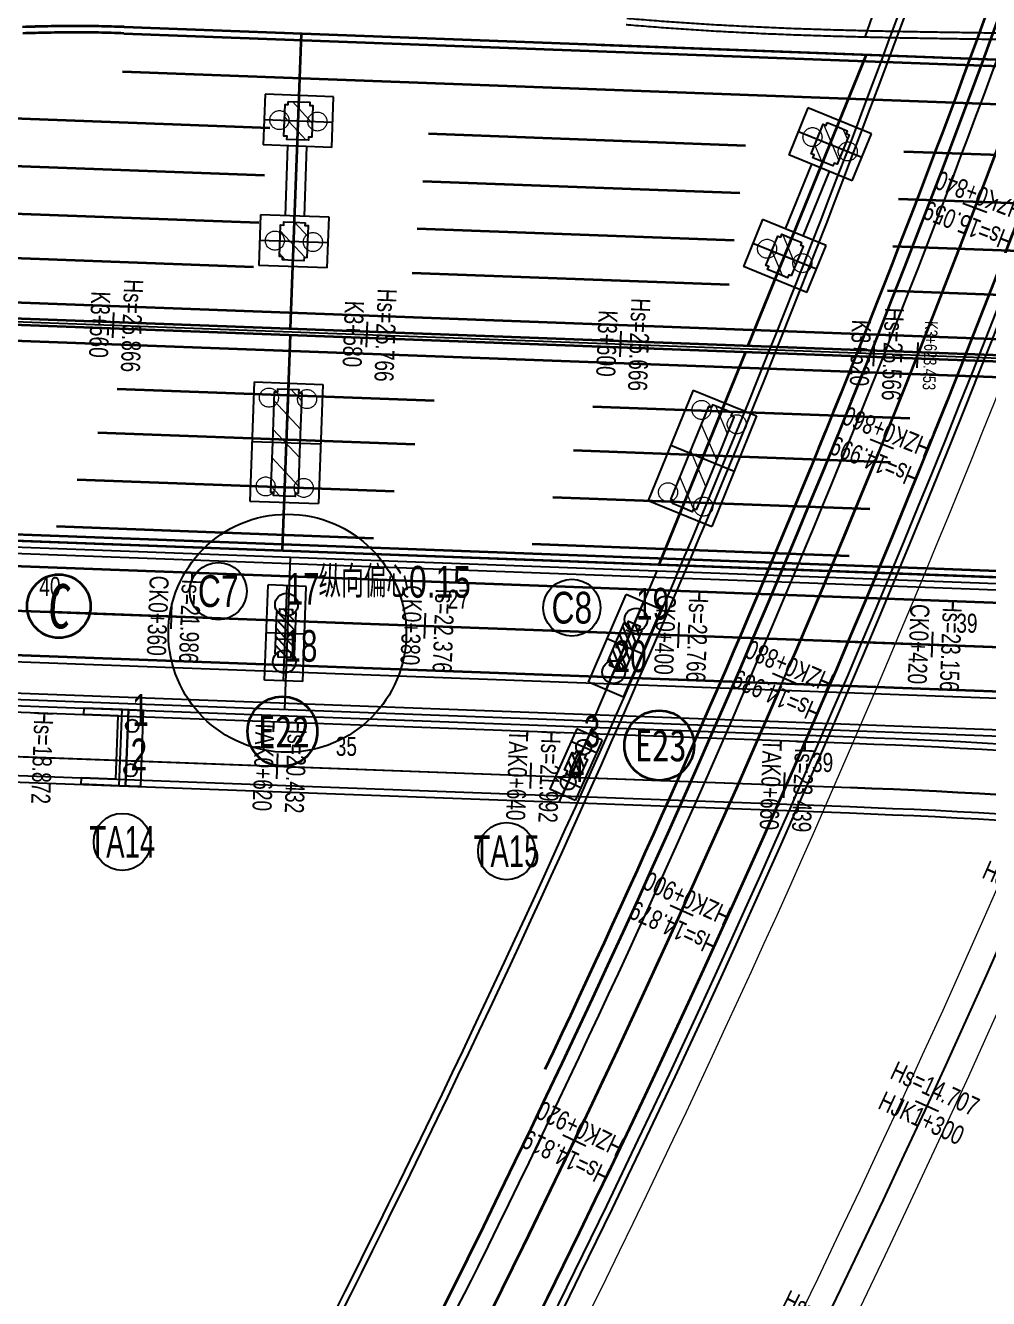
# Model space of a CAD drawing. Extents: x 0 to 558779, y 0 to 2762081.
# Drawn here: x 519775.3 to 519851.2, y 2757570.6 to 2757670.9 of the extents above; entities that cross this region are included whole.
import ezdxf
from ezdxf.enums import TextEntityAlignment as Align

# ---------------------------------------------------------------- set-up
doc = ezdxf.new("R2010")
doc.units = 0
doc.header["$LTSCALE"] = 20
for name, pattern in [('CENTER', [2, 1.25, -0.25, 0.25, -0.25]), ('DASHED', [19.05, 12.7, -6.35]), ('HIDDEN', [0.375, 0.25, -0.125])]:
    doc.linetypes.add(name, pattern=pattern)
for name, color, linetype in [('0-路名', 7, 'Continuous'), ('B-标线', 8, 'Continuous'), ('DL-中心线', 10, 'Continuous'), ('DL-人行道边线', 1, 'Continuous'), ('DL-非机动车道边线', 6, 'Continuous'), ('L-主桥边线', 240, 'Continuous'), ('L-洛秀互通匝道边线', 140, 'Continuous'), ('L-辅路绿化带', 3, 'Continuous'), ('Pile-2022', 7, 'Continuous'), ('QL-主线桥墩', 191, 'Continuous'), ('QL-分孔线', 4, 'Continuous'), ('QL-墩号', 6, 'Continuous'), ('QL-桥墩', 191, 'Continuous'), ('QL-桥跨数值', 6, 'Continuous'), ('RD-红线', 230, 'Continuous'), ('XW_2022', 7, 'Continuous'), ('XW_C', 7, 'Continuous'), ('XW_E', 7, 'Continuous'), ('XW_HY-海江大道右辅路', 7, 'Continuous'), ('XW_HZ（南）-海江大道左辅路', 7, 'Continuous'), ('XW_TA', 7, 'Continuous'), ('XW_海江大道（2000坐标）', 7, 'Continuous'), ('XW_红树林', 7, 'Continuous'), ('YD-G2', 96, 'Continuous'), ('主线墩中心线', 6, 'Continuous'), ('主线墩号', 1, 'Continuous'), ('桩号-2022', 7, 'Continuous'), ('桩号-C', 7, 'Continuous'), ('桩号-HZ（南）-海江大道左辅路', 7, 'Continuous'), ('桩号-海江大道（2000坐标）', 7, 'Continuous'), ('桩号-红树林', 7, 'Continuous'), ('点划线', 6, 'CENTER'), ('粗实线', 1, 'Continuous'), ('设计高-2022', 7, 'Continuous'), ('设计高-C', 7, 'Continuous'), ('设计高-HZ（南）-海江大道左辅路', 7, 'Continuous'), ('设计高-地面高-2022', 7, 'Continuous'), ('设计高-地面高-C', 7, 'Continuous'), ('设计高-地面高-HZ（南）-海江大道左辅路', 7, 'Continuous'), ('设计高-地面高-海江大道（2000坐标）', 7, 'Continuous'), ('设计高-地面高-红树林', 7, 'Continuous'), ('设计高-海江大道（2000坐标）', 7, 'Continuous'), ('设计高-红树林', 7, 'Continuous')]:
    doc.layers.add(name, color=color, linetype=linetype)
doc.layers.add('偏心', color=4, linetype='Continuous', plot=False)
doc.layers.add('坐标标注', color=6, linetype='Continuous', plot=False)
doc.layers.add('构造细实', color=5, linetype='Continuous', lineweight=15)
doc.layers.add('细虚线', color=2, linetype='DASHED', lineweight=15)
doc.styles.get("Standard").update_dxf_attribs({"font": 'fsdb_e.shx', "width": 0.7, "bigfont": 'hzdx.shx'})
doc.styles.add('仿宋', font='simfang_0.ttf', dxfattribs={"width": 0.8})
pattern_1 = [(0, (0, 2e-10), (0, 6.985), [5.08, -1.905]), (90, (0, 2e-10), (-6.985, 4e-16), [5.08, -1.905])]

# ---------------------------------------------------------------- blocks, each defined once
blk = doc.blocks.new('(13-1)13m花瓶墩单排桩2根1.8')
h = blk.add_hatch()
h.set_pattern_fill('ANGLE', color=256)
h.set_pattern_definition(pattern_1)
h.paths.add_polyline_path([(-1.9, -0.5), (-1.9, 0.5), (-1.65, 0.5), (-1.65, 0.75), (1.65, 0.75), (1.65, 0.5), (1.9, 0.5), (1.9, -0.5), (1.65, -0.5), (1.65, -0.75), (-1.65, -0.75), (-1.65, -0.5)])
h = blk.add_hatch()
h.set_pattern_fill('ANGLE', color=256)
h.set_pattern_definition(pattern_1)
h.paths.add_polyline_path([(-1.9, -0.5), (-1.9, 0.5), (-1.65, 0.5), (-1.65, 0.75), (1.65, 0.75), (1.65, 0.5), (1.9, 0.5), (1.9, -0.5), (1.65, -0.5), (1.65, -0.75), (-1.65, -0.75), (-1.65, -0.5)])
h = blk.add_hatch()
h.set_pattern_fill('ANSI31', color=3, scale=0.15)
h.paths.add_polyline_path([(-1.9, -0.5), (-1.9, 0.5), (-1.65, 0.5), (-1.65, 0.75), (1.65, 0.75), (1.65, 0.5), (1.9, 0.5), (1.9, -0.5), (1.65, -0.5), (1.65, -0.75), (-1.65, -0.75), (-1.65, -0.5)])
at = {"layer": 'QL-桥墩', "color": 1}
for p, q in [((-3.75, 1.5), (3.75, 1.5)), ((-3.75, -1.5), (-3.75, 1.5)), ((3.75, -1.5), (3.75, 1.5)), ((-3.75, -1.5), (3.75, -1.5))]:
    blk.add_line(p, q, dxfattribs=at)
at = {"layer": 'QL-桥墩', "color": 3, "linetype": 'CENTER'}
for p, q in [((0, 1.5), (0, -1.5)), ((-3.75, 0), (3.75, 0))]:
    blk.add_line(p, q, dxfattribs=at)
at = {"layer": 'QL-桥墩', "color": 1}
blk.add_lwpolyline([(-1.9, -0.5), (-1.9, 0.5), (-1.65, 0.5), (-1.65, 0.75), (1.65, 0.75), (1.65, 0.5), (1.9, 0.5), (1.9, -0.5), (1.65, -0.5), (1.65, -0.75), (-1.65, -0.75), (-1.65, -0.5)], close=True, dxfattribs=at)
at = {"layer": 'QL-桥墩', "color": 3}
for centre in [(-2.25, 0), (2.25, 0)]:
    blk.add_circle(centre, 0.9, dxfattribs=at)
blk = doc.blocks.new('(6-1)6.0m花瓶墩单排桩2根1.2')
h = blk.add_hatch()
h.set_pattern_fill('ANSI31', color=3, scale=0.15, angle=180)
h.paths.add_polyline_path([(1, 0.4), (1, -0.4), (0.75, -0.4), (0.75, -0.65), (-0.75, -0.65), (-0.75, -0.4), (-1, -0.4), (-1, 0.4), (-0.75, 0.4), (-0.75, 0.65), (0.75, 0.65), (0.75, 0.4)])
at = {"layer": 'QL-桥墩', "color": 1}
for p, q in [((-2.6, 1.1), (-2.6, -1.1)), ((-2.6, 1.1), (2.6, 1.1)), ((2.6, 1.1), (2.6, -1.1)), ((-2.6, -1.1), (2.6, -1.1))]:
    blk.add_line(p, q, dxfattribs=at)
at = {"layer": 'QL-桥墩', "color": 3, "linetype": 'CENTER'}
for p, q in [((-1.5, 1.1), (-1.5, -1.1)), ((1.5, 1.1), (1.5, -1.1)), ((-2.6, 0), (2.6, 0))]:
    blk.add_line(p, q, dxfattribs=at)
at = {"layer": 'QL-桥墩', "color": 1}
blk.add_lwpolyline([(1, 0.4), (1, -0.4), (0.75, -0.4), (0.75, -0.65), (-0.75, -0.65), (-0.75, -0.4), (-1, -0.4), (-1, 0.4), (-0.75, 0.4), (-0.75, 0.65), (0.75, 0.65), (0.75, 0.4)], close=True, dxfattribs=at)
at = {"layer": 'QL-桥墩', "color": 3}
for centre in [(-1.5, 0), (1.5, 0)]:
    blk.add_circle(centre, 0.6, dxfattribs=at)
blk = doc.blocks.new('6.5m桩柱式台')
at = {"layer": 'QL-桥墩', "color": 1}
for p, q in [((3, 1.2), (-3, 1.2)), ((-3, 1.2), (-3, -0.5)), ((3, 1.2), (3, -0.5)), ((3, -0.5), (-3, -0.5))]:
    blk.add_line(p, q, dxfattribs=at)
at = {"layer": 'QL-桥墩', "color": 3}
for p, q in [((3, 0), (-3, 0)), ((-3, -0.5), (-3, -3.5)), ((2.5, -0.8), (-2.5, -0.8)), ((-2.5, -0.8), (-2.5, -3.5)), ((2.5, -0.8), (2.5, -3.5)), ((3, -0.5), (3, -3.5)), ((-2.5, -3.5), (-3, -3.5)), ((3, -3.5), (2.5, -3.5))]:
    blk.add_line(p, q, dxfattribs=at)
for centre in [(-1.75, 0.35), (1.75, 0.35)]:
    blk.add_circle(centre, 0.5, dxfattribs=at)
blk = doc.blocks.new('E12-E19')
at = {"layer": '构造细实'}
h = blk.add_hatch(dxfattribs=at)
h.set_pattern_fill('ANSI31', color=4, scale=50, style=0)
h.paths.add_polyline_path([(56099, 44434), (56494, 44434), (56889, 44434), (56889, 44459), (56914, 44459), (56914, 44544), (56914, 44629), (56889, 44629), (56889, 44654), (56494, 44654), (56099, 44654), (56099, 44629), (56074, 44629), (56074, 44544), (56074, 44459), (56099, 44459)])
at = {"layer": '粗实线'}
for p, q in [((56024, 44814), (56024, 44274)), ((56964, 44814), (56024, 44814)), ((56964, 44814), (56964, 44274)), ((56964, 44274), (56024, 44274))]:
    blk.add_line(p, q, dxfattribs=at)
at = {"layer": '粗实线', "color": 4}
for points in [[(56099, 44434), (56099, 44459), (56074, 44459), (56074, 44544), (56074, 44629), (56099, 44629), (56099, 44654)], [(56099, 44434), (56494, 44434), (56889, 44434), (56889, 44459), (56914, 44459), (56914, 44544), (56914, 44629), (56889, 44629), (56889, 44654), (56494, 44654), (56099, 44654)]]:
    blk.add_lwpolyline(points, dxfattribs=at)
at = {"layer": '细虚线', "ltscale": 5}
for centre in [(56144, 44694), (56844, 44694), (56144, 44394), (56844, 44394)]:
    blk.add_circle(centre, 75, dxfattribs=at)
blk = doc.blocks.new('40m水中墩')
at = {"layer": '点划线'}
for p, q in [((0.18, 4.7), (-0.18, -4.7)), ((-2.7, 0.1), (2.7, -0.1))]:
    blk.add_line(p, q, dxfattribs=at)
at = {"xscale": 0.01, "yscale": 0.01, "zscale": 0.01, "rotation": 87.8660175350608}
blk.add_blockref('E12-E19', (424.09, -581.14), dxfattribs=at)
blk = doc.blocks.new('E22-E26')
at = {"layer": '构造细实'}
h = blk.add_hatch(dxfattribs=at)
h.set_pattern_fill('ANSI31', color=4, scale=0.4, style=0)
h.set_pattern_definition([(45, (-456.4983, -204.118), (-0.8980256, 0.8980256), [])])
h.paths.add_polyline_path([(6.25, 0.85), (6.25, 0), (6.25, -0.85), (6, -0.85), (6, -1.1), (3.5, -1.1), (3.5, -0.85), (3.25, -0.85), (3.25, 0), (3.25, 0.85), (3.5, 0.85), (3.5, 1.1), (6, 1.1), (6, 0.85)])
h.paths.add_polyline_path([(-6, -1.1), (-6, -0.85), (-6.25, -0.85), (-6.25, 0), (-6.25, 0.85), (-6, 0.85), (-6, 1.1), (-3.5, 1.1), (-3.5, 0.85), (-3.25, 0.85), (-3.25, 0), (-3.25, -0.85), (-3.5, -0.85), (-3.5, -1.1)])
at = {"layer": '点划线', "ltscale": 0.3}
for p, q in [((-4.75, 2.7), (-4.75, -2.7)), ((4.75, 2.7), (4.75, -2.7)), ((-6.75, 0), (6.75, 0))]:
    blk.add_line(p, q, dxfattribs=at)
at = {"layer": '粗实线'}
for p, q in [((-6.75, -2.7), (-6.75, 2.7)), ((-2.75, 2.7), (-6.75, 2.7)), ((-2.75, -2.7), (-2.75, 2.7)), ((2.75, -2.7), (2.75, 2.7)), ((6.75, 2.7), (2.75, 2.7)), ((6.75, -2.7), (6.75, 2.7)), ((-2.75, 0.75), (2.75, 0.75)), ((-2.75, -0.75), (2.75, -0.75)), ((-6.75, -2.7), (-2.75, -2.7)), ((2.75, -2.7), (6.75, -2.7))]:
    blk.add_line(p, q, dxfattribs=at)
at = {"layer": '粗实线', "color": 4}
for points in [[(-6, -1.1), (-6, -0.85), (-6.25, -0.85), (-6.25, 0), (-6.25, 0.85), (-6, 0.85), (-6, 1.1), (-3.5, 1.1), (-3.5, 0.85), (-3.25, 0.85), (-3.25, 0), (-3.25, -0.85)], [(-6, -1.1), (-3.5, -1.1), (-3.5, -0.85), (-3.25, -0.85)]]:
    blk.add_lwpolyline(points, dxfattribs=at)
blk.add_lwpolyline([(6.25, 0.85), (6.25, 0), (6.25, -0.85), (6, -0.85), (6, -1.1), (3.5, -1.1), (3.5, -0.85), (3.25, -0.85), (3.25, 0), (3.25, 0.85), (3.5, 0.85), (3.5, 1.1), (6, 1.1), (6, 0.85)], close=True, dxfattribs=at)
at = {"layer": '细虚线', "ltscale": 5}
for centre in [(-4.75, 1.5), (4.75, 1.5), (-4.75, -1.5), (4.75, -1.5)]:
    blk.add_circle(centre, 0.75, dxfattribs=at)
blk = doc.blocks.new('标注墩')
at = {"layer": '主线墩号', "lineweight": 35}
blk.add_circle((0, -28.5), 5.5, dxfattribs=at)
blk = doc.blocks.new('主线桥墩10.09')
at = {"layer": 'L-主桥边线', "color": 3, "lineweight": 35}
for points in [[(1927.5544, -306.876), (1927.5544, -306.876, 0.02003161), (2286.8826, -334.7071), (3681.6686, -386.6743)], [(1927.4958, -307.3726, 0.02003161), (2286.864, -335.2068), (3681.65, -387.174)]]:
    blk.add_lwpolyline(points, format="xyb", dxfattribs=at)
at = {"layer": 'L-主桥边线', "lineweight": 35, "ltscale": 2, "flags": 128}
blk.add_lwpolyline([(2762.1793, -329.1497, 0.0050342), (2760.1799, -329.0956, 0.00468339), (2758.1791, -329.0803, 0.00433043), (2756.177, -329.1012, 0.00397659), (2754.1736, -329.1553, 0.00362286)], format="xyb", dxfattribs=at)
for points in [[(2762.1793, -329.1497), (2902.4778, -334.3769)], [(2799.7811, -330.5507), (2870.4307, -333.1829)], [(2356.2377, -354.8033), (3416.4211, -394.3038)]]:
    blk.add_lwpolyline(points, dxfattribs=at)
at = {"layer": '主线墩中心线', "linetype": 'CENTER', "lineweight": 35}
for p, q in [((2775.304, -352.9048), (2776.1696, -329.6709)), ((2811.3699, -354.2486), (2820.692, -331.3298)), ((2774.6524, -370.3927), (2775.2853, -353.4045)), ((2804.3533, -371.4993), (2811.1694, -354.7414))]:
    blk.add_line(p, q, dxfattribs=at)
at = {"layer": '主线墩号'}
for name, p, rotation in [('E22-E26', (2775.7368, -341.2879), 87.86625112497175), ('E22-E26', (2816.031, -342.7892), 67.8662509957045), ('40m水中墩', (2774.9689, -361.8986), 0.000233533772675), ('40m水中墩', (2807.7614, -363.1204), 340.0002334744911)]:
    blk.add_blockref(name, p, dxfattribs=dict(at, rotation=rotation))
at = {"layer": '主线墩号', "lineweight": 35, "xscale": 0.5, "yscale": 0.5, "zscale": 0.5}
for p in [(2774.6524, -370.3927), (2804.3533, -371.4993)]:
    blk.add_blockref('标注墩', p, dxfattribs=at)
at = {"layer": '主线墩号', "lineweight": 35, "style": '仿宋', "width": 0.8}
for s, p in [('E22', (2774.7718, -384.6423)), ('E23', (2804.4727, -385.7489))]:
    blk.add_text(s, height=2.5, dxfattribs=at).set_placement(p, align=Align.MIDDLE_CENTER)

msp = doc.modelspace()

# ---------------------------------------------------------------- linework, layer by layer
at = {"layer": '0-路名', "lineweight": 35}
msp.add_circle((519777.895, 2757625.117), 2.5, dxfattribs=at)
at = {"layer": 'B-标线', "lineweight": 35, "ltscale": 5}
for p, q in [((519726.918, 2757630.057), (519895.045, 2757623.793)), ((519726.657, 2757623.062), (519894.784, 2757616.798))]:
    msp.add_line(p, q, dxfattribs=at)
at = {"layer": 'B-标线', "linetype": 'HIDDEN', "lineweight": 35, "ltscale": 5}
msp.add_line((519726.787, 2757626.56), (519894.914, 2757620.295), dxfattribs=at)
at = {"layer": 'B-标线', "linetype": 'HIDDEN', "lineweight": 35, "ltscale": 5, "flags": 128}
for points in [[(516322.438, 2758316.933), (516956.171, 2758023.087, 0.0793686), (517564.823, 2757850.856), (518947.799, 2757687.806, 0.0200316), (519307.547, 2757659.942), (521003.552, 2757596.752)], [(516320.965, 2758313.758), (516954.699, 2758019.912, 0.0793686), (517564.414, 2757847.38), (518947.39, 2757684.33, 0.0200316), (519307.417, 2757656.444), (521003.422, 2757593.254)], [(516319.388, 2758310.356), (516953.121, 2758016.51, 0.0793686), (517563.975, 2757843.656), (518946.951, 2757680.605, 0.0200316), (519307.277, 2757652.697), (521003.282, 2757589.507)], [(516317.81, 2758306.954), (516951.544, 2758013.108, 0.0793686), (517563.535, 2757839.932), (518946.511, 2757676.881, 0.0200316), (519307.137, 2757648.95), (521003.142, 2757585.76)], [(519986.531, 2758042.403), (519858.74, 2757680.06, -0.0468929), (519782.129, 2757514.234, -0.0431203), (519717.282, 2757421.979, 0.012242), (519692.824, 2757391.385, -0.0410864), (519618.913, 2757309.132), (519537.267, 2757232.052, 0.0025362), (519532.129, 2757227.151, 0.0025362)], [(518722.616, 2757735.5), (518950.258, 2757708.661, 0.0200316), (519308.329, 2757680.927), (521004.334, 2757617.737)], [(518722.177, 2757731.776), (518949.819, 2757704.937, 0.0200316), (519308.189, 2757677.18), (521004.194, 2757613.99)], [(518721.738, 2757728.051), (518949.38, 2757701.213, 0.0200316), (519308.05, 2757673.433), (521004.055, 2757610.243)], [(518721.328, 2757724.575), (518948.97, 2757697.737, 0.0200316), (519307.919, 2757669.935), (521003.924, 2757606.745)]]:
    msp.add_lwpolyline(points, format="xyb", dxfattribs=at)
at = {"layer": 'B-标线', "lineweight": 35, "flags": 128}
for points in [[(519983.23, 2758043.567), (519855.439, 2757681.224, -0.0468929), (519779.103, 2757515.992, -0.0431203), (519714.602, 2757424.231, 0.012242), (519690.038, 2757393.503, -0.0410864), (519616.51, 2757311.677), (519534.865, 2757234.597, 0.0025362), (519529.7, 2757229.672, 0.0025362)], [(519982.287, 2758043.899), (519854.496, 2757681.557, -0.0258835), (519816.205, 2757588.62, -0.0258835)], [(519989.832, 2758041.238), (519862.04, 2757678.896, -0.0468929), (519785.155, 2757512.475, -0.0221172), (519753.698, 2757463.475, -0.0221172)], [(518725.387, 2757720.573), (518948.561, 2757694.261, 0.0200316), (519307.789, 2757666.438), (521003.794, 2757603.247)], [(518725.036, 2757717.593), (518948.209, 2757691.282, 0.0200316), (519307.677, 2757663.44), (521003.682, 2757600.25)]]:
    msp.add_lwpolyline(points, format="xyb", dxfattribs=at)
msp.add_lwpolyline([(519782.909, 2757667.248), (519923.207, 2757662.021)], dxfattribs=at)
at = {"layer": 'DL-中心线', "linetype": 'CENTER', "lineweight": 35, "ltscale": 5, "flags": 128}
for points in [[(519363.527, 2756865.285, -0.0640305), (519480.744, 2757085.351, -0.0528813), (519557.501, 2757172.344), (519677.841, 2757282.704, 0.0308215), (519737.675, 2757344.78, -0.0161286), (519785.39, 2757397.285, 0.1076188), (519897.596, 2757578.067), (519932.402, 2757676.128, -0.0149276), (519945.386, 2757709.511, -0.0002025), (519945.577, 2757709.961, -0.0004051), (519945.969, 2757710.882, -0.0004051), (519946.374, 2757711.83, -0.0004051), (519946.794, 2757712.809, -0.0004051), (519947.231, 2757713.821, -0.0004051), (519947.686, 2757714.871, -0.0004051), (519948.161, 2757715.963, -0.0004051), (519948.66, 2757717.103, -0.0004051), (519949.184, 2757718.298, -0.0004051), (519949.739, 2757719.556, -0.0004051), (519950.33, 2757720.89, -0.0004051), (519950.964, 2757722.315, -0.0004051), (519951.652, 2757723.854, -0.0004051), (519952.408, 2757725.539, -0.0003826), (519953.207, 2757727.312, -0.0003376), (519954.009, 2757729.084, -0.0002926), (519954.812, 2757730.854, -0.0002476), (519955.618, 2757732.624, -0.0002025), (519956.425, 2757734.393, -0.0001575), (519957.234, 2757736.161, -0.0001125), (519958.043, 2757737.929, -0.0000675), (519958.853, 2757739.697, -0.0000225), (519959.664, 2757741.464, 0.0000375), (519960.474, 2757743.232, 0.0001125), (519961.284, 2757745, 0.0001875), (519962.093, 2757746.768, 0.0002626), (519962.9, 2757748.537, 0.0003376), (519963.705, 2757750.307, 0.0004126), (519964.508, 2757752.078, 0.0004876), (519965.307, 2757753.85, 0.0005626), (519966.102, 2757755.625, 0.0006376), (519966.894, 2757757.401, 0.0006752), (519967.641, 2757759.09, 0.0006752), (519968.318, 2757760.633, 0.0006752), (519968.942, 2757762.063, 0.0006752), (519969.521, 2757763.402, 0.0006752), (519970.064, 2757764.666, 0.0006752), (519970.575, 2757765.866, 0.0006752), (519971.06, 2757767.012, 0.0006752), (519971.521, 2757768.11, 0.0006752), (519971.961, 2757769.166, 0.0006752), (519972.383, 2757770.185, 0.0006752), (519972.787, 2757771.171, 0.0006752), (519973.176, 2757772.126, 0.0006752), (519973.551, 2757773.054, 0.0003376), (519973.734, 2757773.508, 0.0402701), (519990.889, 2757828.803, 0.0003376), (519990.996, 2757829.281, 0.0006752), (519991.212, 2757830.257, 0.0006752), (519991.432, 2757831.265, 0.0006752), (519991.656, 2757832.306, 0.0006752), (519991.885, 2757833.385, 0.0006752), (519992.12, 2757834.505, 0.0006752), (519992.362, 2757835.671, 0.0006752), (519992.611, 2757836.89, 0.0006752), (519992.868, 2757838.169, 0.0006752), (519993.136, 2757839.518, 0.0006752), (519993.416, 2757840.95, 0.0006752), (519993.712, 2757842.482, 0.0006752), (519994.027, 2757844.137, 0.0006752), (519994.367, 2757845.953, 0.0006376), (519994.72, 2757847.865, 0.0005626), (519995.068, 2757849.778, 0.0004876), (519995.413, 2757851.691, 0.0004126), (519995.754, 2757853.606, 0.0003376), (519996.092, 2757855.521, 0.0002626), (519996.428, 2757857.436, 0.0001875), (519996.762, 2757859.351, 0.0001125), (519997.095, 2757861.267, 0.0000375), (519997.427, 2757863.183, -0.0000225), (519997.759, 2757865.099, -0.0000675), (519998.092, 2757867.015, -0.0001125), (519998.425, 2757868.93, -0.0001575), (519998.76, 2757870.846, -0.0002025), (519999.096, 2757872.761, -0.0002476), (519999.433, 2757874.676, -0.0002926), (519999.773, 2757876.59, -0.0003376), (520000.115, 2757878.505, -0.0003826), (520000.459, 2757880.418, -0.0004051), (520000.79, 2757882.235, -0.0004051), (520001.094, 2757883.893, -0.0004051), (520001.378, 2757885.427, -0.0004051), (520001.646, 2757886.861, -0.0004051), (520001.901, 2757888.213, -0.0004051), (520002.144, 2757889.495, -0.0004051), (520002.379, 2757890.716, -0.0004051), (520002.605, 2757891.886, -0.0004051), (520002.824, 2757893.009, -0.0004051), (520003.037, 2757894.091, -0.0004051), (520003.245, 2757895.135, -0.0004051), (520003.447, 2757896.147, -0.0004051), (520003.645, 2757897.127, -0.0002025), (520003.743, 2757897.607, -0.0205644), (520015.566, 2757945.503), (520034.389, 2758010.197, -0.0139815), (520060.063, 2758090.044), (520086.942, 2758166.257, 0.0147938), (520122.979, 2758278.961, -0.0147938), (520159.016, 2758391.664), (520173.526, 2758432.806)], [(520012.027, 2758114.695), (519858.74, 2757680.06, -0.0468929), (519782.129, 2757514.234, -0.0431203), (519717.282, 2757421.979, 0.012242), (519692.824, 2757391.385, -0.0410864), (519618.913, 2757309.132), (519537.267, 2757232.052, 0.0918922), (519386.768, 2757026.023), (519356.074, 2756962.094, 0.021525), (519321.436, 2756881.202)], [(519736.397, 2757361.61, 0.0061166), (519747.082, 2757374.993, 0.0586686), (519871.219, 2757580.064, 0.0262277), (519898.077, 2757648.36, -0.0209051), (519927.838, 2757726.466, -0.0001215), (519928.031, 2757726.916, -0.0002431), (519928.427, 2757727.834, -0.0002431), (519928.836, 2757728.781, -0.0002431), (519929.259, 2757729.759, -0.0002431), (519929.699, 2757730.77, -0.0002431), (519930.155, 2757731.819, -0.0002431), (519930.632, 2757732.91, -0.0002431), (519931.131, 2757734.05, -0.0002431), (519931.655, 2757735.245, -0.0002431), (519932.209, 2757736.504, -0.0002431), (519932.799, 2757737.839, -0.0002431), (519933.43, 2757739.265, -0.0002431), (519934.113, 2757740.806, -0.0002431), (519934.864, 2757742.493, -0.0002296), (519935.656, 2757744.269, -0.0002025), (519936.449, 2757746.044, -0.0001755), (519937.244, 2757747.819, -0.0001485), (519938.04, 2757749.593, -0.0001215), (519938.837, 2757751.367, -0.0000945), (519939.634, 2757753.14, -0.0000675), (519940.432, 2757754.913, -0.0000405), (519941.231, 2757756.686, -0.0000135), (519942.03, 2757758.459, 0.0001929), (519942.828, 2757760.232, 0.0005787), (519943.624, 2757762.006, 0.0009645), (519944.414, 2757763.783, 0.0013503), (519945.196, 2757765.563, 0.0017361), (519945.967, 2757767.348, 0.0021219), (519946.724, 2757769.139, 0.0025077), (519947.464, 2757770.937, 0.0028935), (519948.185, 2757772.743, 0.0032793), (519948.884, 2757774.557, 0.0034722), (519949.524, 2757776.29, 0.0034722), (519950.087, 2757777.879, 0.0034722), (519950.586, 2757779.356, 0.0034722), (519951.035, 2757780.745, 0.0034722), (519951.439, 2757782.06, 0.0034722), (519951.805, 2757783.312, 0.0034722), (519952.138, 2757784.511, 0.0034722), (519952.44, 2757785.663, 0.0034722), (519952.715, 2757786.773, 0.0034722), (519952.966, 2757787.847, 0.0034722), (519953.193, 2757788.888, 0.0034722), (519953.399, 2757789.898, 0.0034722), (519953.585, 2757790.881, 0.0017361), (519953.671, 2757791.363, 0.5897382), (519858.288, 2757868.254, 0.0022321), (519857.706, 2757868.014, 0.0044643), (519856.524, 2757867.507, 0.0044643), (519855.315, 2757866.963, 0.0044643), (519854.076, 2757866.379, 0.0044643), (519852.805, 2757865.751, 0.0044643), (519851.498, 2757865.076, 0.0044643), (519850.15, 2757864.349, 0.0044643), (519848.756, 2757863.566, 0.0044643), (519847.309, 2757862.717, 0.0044643), (519845.799, 2757861.796, 0.0044643), (519844.216, 2757860.79, 0.0044643), (519842.542, 2757859.685, 0.0044643), (519840.756, 2757858.458, 0.0044643), (519838.823, 2757857.079, 0.0042163), (519836.813, 2757855.593, 0.0037203), (519834.827, 2757854.074, 0.0032242), (519832.862, 2757852.528, 0.0027282), (519830.916, 2757850.959, 0.0022321), (519828.985, 2757849.371, 0.0017361), (519827.067, 2757847.767, 0.0012401), (519825.159, 2757846.152, 0.000744), (519823.257, 2757844.53, 0.000248), (519821.358, 2757842.903), (519718.448, 2757754.691)], [(519426.915, 2757632.563, 0.0177544), (519533.404, 2757631.684, -0.0161243), (519597.884, 2757631.362), (520355.354, 2757603.14)]]:
    msp.add_lwpolyline(points, format="xyb", dxfattribs=at)
at = {"layer": 'DL-人行道边线', "flags": 128}
msp.add_lwpolyline([(519831.088, 2757439.906, 0.0765023), (519904.193, 2757575.725), (519914.699, 2757605.325)], format="xyb", dxfattribs=at)
at = {"layer": 'DL-非机动车道边线', "flags": 128}
msp.add_lwpolyline([(519828.134, 2757441.801, 0.0766359), (519900.895, 2757576.896), (519909.952, 2757602.415)], format="xyb", dxfattribs=at)
at = {"layer": 'L-主桥边线', "lineweight": 35, "ltscale": 2}
msp.add_line((519377.728, 2757645.069), (520437.281, 2757605.592), dxfattribs=at)
at = {"layer": 'L-主桥边线', "lineweight": 35, "ltscale": 2, "flags": 128}
for points in [[(518705.379, 2757721.673), (518948.414, 2757693.019, 0.0200316), (519307.742, 2757665.188), (520702.528, 2757613.221)], [(518705.32, 2757721.176), (518948.356, 2757692.523, 0.0200316), (519307.724, 2757664.689), (520702.51, 2757612.722)], [(519783.039, 2757670.746, 0.0050342), (519781.04, 2757670.8, 0.0046834), (519779.039, 2757670.815, 0.0043304), (519777.037, 2757670.794, 0.0039766), (519775.033, 2757670.74, 0.0036229)], [(519783.021, 2757670.246, 0.0050342), (519781.031, 2757670.3, 0.0046834), (519779.04, 2757670.315, 0.0043304), (519777.046, 2757670.294, 0.0039766), (519775.051, 2757670.241, 0.0036229)]]:
    msp.add_lwpolyline(points, format="xyb", dxfattribs=at)
for points in [[(519783.039, 2757670.746), (519923.338, 2757665.519)], [(519783.02, 2757670.246), (519923.319, 2757665.019)], [(519377.747, 2757645.568), (520437.3, 2757606.091)]]:
    msp.add_lwpolyline(points, dxfattribs=at)
at = {"layer": 'L-洛秀互通匝道边线', "flags": 128}
for points in [[(520002.416, 2758073.915), (519862.983, 2757678.564, -0.0468929), (519786.02, 2757511.972, -0.0221172), (519754.515, 2757462.898, -0.0221172)], [(520002.888, 2758073.748), (519863.455, 2757678.397, -0.0468929), (519786.452, 2757511.721, -0.0221172), (519754.923, 2757462.61, -0.0221172)], [(519846.634, 2757678.851, -0.0318904), (519797.822, 2757565.981, -0.0318904)], [(519847.105, 2757678.682, -0.0318904), (519798.268, 2757565.754, -0.0318904)], [(519852.951, 2757669.742), (519852.563, 2757669.747, -0.000075), (519851.013, 2757669.768, -0.000175), (519849.46, 2757669.79, -0.000275), (519847.906, 2757669.814, -0.000375), (519846.349, 2757669.839, -0.000475), (519844.791, 2757669.867, -0.000575), (519843.231, 2757669.899, -0.000675), (519841.668, 2757669.934, -0.000775), (519840.104, 2757669.974, -0.000875), (519838.538, 2757670.02, -0.000975), (519836.97, 2757670.071, -0.001075), (519835.401, 2757670.129, -0.001175), (519833.829, 2757670.193, -0.001275), (519832.256, 2757670.266, -0.001375), (519830.682, 2757670.347, -0.001475), (519829.105, 2757670.437, -0.001575), (519827.528, 2757670.537, -0.001675), (519825.949, 2757670.647, -0.001775), (519824.369, 2757670.768, -0.001875), (519822.788, 2757670.901, -0.000227), (519822.606, 2757670.918, -0.000227)], [(519852.957, 2757670.241), (519852.57, 2757670.247, -0.000075), (519851.02, 2757670.268, -0.000175), (519849.468, 2757670.29, -0.000275), (519847.914, 2757670.314, -0.000375), (519846.358, 2757670.339, -0.000475), (519844.8, 2757670.367, -0.000575), (519843.241, 2757670.399, -0.000675), (519841.68, 2757670.434, -0.000775), (519840.118, 2757670.474, -0.000875), (519838.553, 2757670.52, -0.000975), (519836.987, 2757670.571, -0.001075), (519835.42, 2757670.628, -0.001175), (519833.851, 2757670.693, -0.001275), (519832.28, 2757670.765, -0.001375), (519830.709, 2757670.846, -0.001475), (519829.135, 2757670.936, -0.001575), (519827.561, 2757671.036, -0.001675), (519825.986, 2757671.146, -0.001775), (519824.409, 2757671.267, -0.001875), (519822.832, 2757671.4, -0.0002269), (519822.65, 2757671.416, -0.0002269)], [(519427.133, 2757637.559, 0.0177544), (519533.268, 2757636.683, -0.0161243), (519598.07, 2757636.359), (520329.672, 2757609.101)], [(519427.111, 2757637.059, 0.0177544), (519533.281, 2757636.183, -0.0161243), (519598.051, 2757635.859), (520329.653, 2757608.601)], [(519724.498, 2757611, -0.0998853), (519765.102, 2757617.631), (519823.361, 2757615.46)], [(519724.675, 2757610.533, -0.0998853), (519765.084, 2757617.131), (519823.342, 2757614.96)], [(519833.335, 2757614.588), (519840.411, 2757614.324, -0.0226304), (519894.827, 2757609.825), (519915.522, 2757607.167)], [(519833.354, 2757615.088), (519840.43, 2757614.824, -0.0226304), (519894.891, 2757610.321), (519915.586, 2757607.662)], [(519725.911, 2757607.258, -0.0998853), (519764.954, 2757613.634), (519823.212, 2757611.463)], [(519726.441, 2757605.855, -0.0998853), (519764.898, 2757612.135), (519823.156, 2757609.964)], [(519726.618, 2757605.387, -0.0998853), (519764.879, 2757611.635), (519823.138, 2757609.464)], [(519833.205, 2757611.09), (519840.281, 2757610.827, -0.0226304), (519894.381, 2757606.353), (519915.076, 2757603.695)], [(519833.149, 2757609.591), (519840.225, 2757609.328, -0.0226304), (519894.19, 2757604.866), (519914.885, 2757602.207)], [(519833.131, 2757609.092), (519840.206, 2757608.828, -0.0226304), (519894.126, 2757604.37), (519914.821, 2757601.711)], [(519743.137, 2757378.065, 0.0586686), (519866.668, 2757582.135, 0.0262277)], [(519743.532, 2757377.758, 0.0586686), (519867.123, 2757581.928, 0.0262277)], [(519800.642, 2757442.321, 0.0377041), (519875.314, 2757578.2, 0.0262277)], [(519801.079, 2757442.077, 0.0376958), (519875.769, 2757577.993, 0.0262277)]]:
    msp.add_lwpolyline(points, format="xyb", dxfattribs=at)
for points in [[(519769.274, 2757618.472), (519867.606, 2757614.808)], [(519769.256, 2757617.972), (519867.587, 2757614.309)], [(519823.361, 2757615.46), (519833.354, 2757615.088)], [(519823.342, 2757614.96), (519833.335, 2757614.588)], [(519823.212, 2757611.463), (519833.205, 2757611.09)], [(519823.138, 2757609.464), (519833.131, 2757609.092)], [(519823.156, 2757609.964), (519833.149, 2757609.591)]]:
    msp.add_lwpolyline(points, dxfattribs=at)
at = {"layer": 'L-辅路绿化带', "lineweight": 0, "flags": 128}
for points in [[(519375.907, 2756956.026, -0.0968453), (519606.732, 2757263.593, 0.1251069), (519879.487, 2757672.743), (520150.421, 2758440.955)], [(519379.531, 2756954.334, -0.0968312), (519609.412, 2757260.623, 0.1251069), (519883.259, 2757671.413), (520154.193, 2758439.624)], [(519717.012, 2757404.758, 0.0795103), (519865.341, 2757677.732), (520044.663, 2758186.185)], [(519680.829, 2757309.735, 0.1036818), (519897.405, 2757666.424), (520032.71, 2758050.068)], [(519782.877, 2757399.721, 0.1076188), (519894.298, 2757579.238)]]:
    msp.add_lwpolyline(points, format="xyb", dxfattribs=at)
at = {"layer": 'Pile-2022'}
msp.add_line((519845.536, 2757643.9), (519845.61, 2757645.899), dxfattribs=at)
at = {"layer": 'QL-分孔线'}
for p, q in [((519841.432, 2757669.938), (519845.651, 2757681.849)), ((519825.025, 2757627.903), (519819.975, 2757616.083)), ((519817.323, 2757609.681), (519819.969, 2757615.586))]:
    msp.add_line(p, q, dxfattribs=at)
at = {"layer": 'QL-分孔线', "color": 1}
for p, q in [((519796.125, 2757628.98), (519795.679, 2757616.988)), ((519783.378, 2757616.95), (519783.155, 2757610.954))]:
    msp.add_line(p, q, dxfattribs=at)
at = {"layer": 'QL-墩号'}
for centre in [(519790.458, 2757626.303), (519818.325, 2757625.001), (519782.894, 2757606.549), (519813.18, 2757605.817)]:
    msp.add_circle(centre, 2.25, dxfattribs=at)
at = {"layer": 'RD-红线'}
for points in [[(519915.743, 2757898.867), (519906.039, 2757836.459, -0.0462359), (519893.017, 2757784.738), (519856.393, 2757680.894, -0.0300775), (519810.912, 2757573.079, -0.1370733), (519760.926, 2757517.424, 0.1684617), (519634.308, 2757357.75, -0.12053)], [(519888.581, 2757616.479), (519640.212, 2757625.732, 0.1252399)], [(519807.792, 2757459.092), (519808.516, 2757460.204, 0.0330111), (519872.607, 2757579.47, -0.3041217), (519916.661, 2757606.676), (520064.336, 2757601.174)]]:
    msp.add_lwpolyline(points, format="xyb", dxfattribs=at)
at = {"layer": 'XW_2022', "color": 4}
msp.add_line((519307.733, 2757664.939), (520743.918, 2757611.429), dxfattribs=at)
msp.add_line((519307.733, 2757664.939), (520743.918, 2757611.429), dxfattribs=at)
at = {"layer": 'XW_C', "color": 4}
msp.add_line((519597.884, 2757631.362), (520355.354, 2757603.14), dxfattribs=at)
msp.add_line((519597.884, 2757631.362), (520355.354, 2757603.14), dxfattribs=at)
at = {"layer": 'XW_E', "color": 2}
msp.add_arc((518938.306, 2758004.68), 1025, 322.096831, 335.527288, dxfattribs=at)
msp.add_arc((518938.306, 2758004.68), 1025, 322.096831, 335.527288, dxfattribs=at)
at = {"layer": 'XW_HY-海江大道右辅路', "color": 2}
msp.add_arc((519426.398, 2757745.315), 500, 315.88828, 340.45814, dxfattribs=at)
msp.add_arc((519426.398, 2757745.315), 500, 315.88828, 340.45814, dxfattribs=at)
at = {"layer": 'XW_HZ（南）-海江大道左辅路', "color": 2}
msp.add_arc((518938.306, 2758004.68), 976, 329.834005, 340.573195, dxfattribs=at)
msp.add_arc((518938.306, 2758004.68), 976, 329.834005, 340.573195, dxfattribs=at)
at = {"layer": 'XW_TA', "color": 4}
msp.add_line((519764.954, 2757613.634), (519840.281, 2757610.827), dxfattribs=at)
msp.add_line((519764.954, 2757613.634), (519840.281, 2757610.827), dxfattribs=at)
at = {"layer": 'XW_TA', "color": 2}
msp.add_arc((519817.939, 2757011.243), 600, 82.680387, 87.866018, dxfattribs=at)
msp.add_arc((519817.939, 2757011.243), 600, 82.680387, 87.866018, dxfattribs=at)
at = {"layer": 'XW_海江大道（2000坐标）', "color": 2}
msp.add_arc((518938.306, 2758004.68), 1000, 312.049004, 340.573195, dxfattribs=at)
msp.add_arc((518938.306, 2758004.68), 1000, 312.049004, 340.573195, dxfattribs=at)
at = {"layer": 'XW_红树林', "color": 4}
msp.add_line((519764.954, 2757613.634), (519840.281, 2757610.827), dxfattribs=at)
at = {"layer": 'XW_红树林', "color": 2}
msp.add_arc((519817.939, 2757011.243), 600, 82.680387, 87.866018, dxfattribs=at)
at = {"layer": 'YD-G2'}
msp.add_lwpolyline([(520082.486, 2757572.032), (519961.802, 2757576.529, 0.294626), (519887.208, 2757532.241, -0.0285467), (519827.217, 2757427.23), (519825.362, 2757427.349), (519807.792, 2757459.096), (519808.516, 2757460.209, 0.0330111), (519872.607, 2757579.475, -0.3041217), (519916.661, 2757606.681), (520064.336, 2757601.178), (520083.225, 2757574.825, 0.0003579), (520082.486, 2757572.032)], format="xyb", close=True, dxfattribs=at)
at = {"layer": '偏心'}
msp.add_circle((519795.902, 2757622.984), 9.377, dxfattribs=at)
at = {"layer": '设计高-地面高-2022'}
for p, q in [((519782.201, 2757648.261), (519782.127, 2757646.263)), ((519802.188, 2757647.517), (519802.113, 2757645.518)), ((519822.174, 2757646.772), (519822.099, 2757644.774)), ((519842.16, 2757646.027), (519842.085, 2757644.029))]:
    msp.add_line(p, q, dxfattribs=at)
at = {"layer": '设计高-地面高-C'}
for p, q in [((519786.783, 2757625.325), (519786.708, 2757623.326)), ((519806.769, 2757624.58), (519806.695, 2757622.582)), ((519826.755, 2757623.836), (519826.681, 2757621.837)), ((519846.741, 2757623.091), (519846.667, 2757621.092))]:
    msp.add_line(p, q, dxfattribs=at)
at = {"layer": '设计高-地面高-HZ（南）-海江大道左辅路'}
for p, q in [((519851.021, 2757656.139), (519849.152, 2757656.853)), ((519843.687, 2757637.51), (519841.834, 2757638.262)), ((519835.974, 2757619.036), (519834.136, 2757619.825)), ((519827.883, 2757600.723), (519826.062, 2757601.55)), ((519819.419, 2757582.58), (519817.616, 2757583.444))]:
    msp.add_line(p, q, dxfattribs=at)
at = {"layer": '设计高-地面高-海江大道（2000坐标）'}
msp.add_line((519845.414, 2757586.163), (519847.23, 2757585.325), dxfattribs=at)
at = {"layer": '设计高-地面高-红树林'}
for p, q in [((519795.118, 2757613.51), (519795.043, 2757611.512)), ((519815.104, 2757612.766), (519815.029, 2757610.767)), ((519835.09, 2757612.021), (519835.015, 2757610.022))]:
    msp.add_line(p, q, dxfattribs=at)

# ---------------------------------------------------------------- block references
at = {"layer": 'QL-主线桥墩'}
msp.add_blockref('主线桥墩10.09', (517020.86, 2757999.896), dxfattribs=at)
at = {"layer": 'QL-桥墩'}
for name, p, rotation in [('(13-1)13m花瓶墩单排桩2根1.8', (519795.752, 2757622.989), 87.86625111511609), ('(13-1)13m花瓶墩单排桩2根1.8', (519822.5, 2757621.993), 66.86625112229795), ('6.5m桩柱式台', (519783.267, 2757613.952), 267.8660175325978), ('(6-1)6.0m花瓶墩单排桩2根1.2', (519818.646, 2757612.634), 245.8660175443809)]:
    msp.add_blockref(name, p, dxfattribs=dict(at, rotation=rotation))

# ---------------------------------------------------------------- texts
at = {"layer": '0-路名', "lineweight": 35, "style": '仿宋', "width": 0.75}
msp.add_text('C', height=3.5, rotation=355.86569, dxfattribs=at).set_placement((519776.941, 2757623.447))
at = {"layer": 'Pile-2022', "width": 0.75}
msp.add_text('K3+623.453', height=1, rotation=267.86625, dxfattribs=at).set_placement((519846.572, 2757644.862), align=Align.MIDDLE_CENTER)
at = {"layer": 'QL-墩号'}
for s, width, p in [('C7', 0.75, (519790.458, 2757626.303)), ('C8', 0.75, (519818.325, 2757625.001)), ('TA14', 0.65, (519782.894, 2757606.549)), ('TA15', 0.65, (519813.18, 2757605.817))]:
    msp.add_text(s, height=2.5, dxfattribs=dict(at, width=width)).set_placement(p, align=Align.MIDDLE_CENTER)
at = {"layer": 'QL-桥跨数值', "lineweight": 35, "width": 0.75}
for s, p in [('40', (519777.191, 2757625.479)), ('40', (519777.191, 2757625.479)), ('27', (519809.378, 2757624.467)), ('27', (519809.378, 2757624.467)), ('39', (519849.461, 2757622.576)), ('39', (519849.461, 2757622.576)), ('35', (519800.555, 2757612.875)), ('39', (519838.086, 2757611.605))]:
    msp.add_text(s, height=1.5, dxfattribs=at).set_placement(p, align=Align.BOTTOM_CENTER)
at = {"layer": '偏心', "width": 0.75}
msp.add_text('纵向偏心0.15', height=2.5, dxfattribs=at).set_placement((519804.362, 2757627.041), align=Align.MIDDLE_CENTER)
at = {"layer": '坐标标注', "width": 0.7}
for s, p in [('17', (519795.836, 2757625.238)), ('19', (519823.384, 2757624.062)), ('18', (519795.668, 2757620.741)), ('20', (519821.616, 2757619.924)), ('1', (519783.681, 2757615.688)), ('3', (519819.259, 2757614.002)), ('2', (519783.551, 2757612.19)), ('4', (519818.033, 2757611.265))]:
    msp.add_text(s, height=2.5, dxfattribs=at).set_placement(p)
at = {"layer": '桩号-2022', "width": 0.75}
for s, p in [('K3+560', (519781.864, 2757647.273)), ('K3+580', (519801.85, 2757646.529)), ('K3+600', (519821.837, 2757645.784)), ('K3+620', (519841.823, 2757645.039))]:
    msp.add_text(s, height=1.5, rotation=267.86625, dxfattribs=at).set_placement(p, align=Align.TOP_CENTER)
at = {"layer": '桩号-C', "width": 0.75}
for s, p in [('CK0+360', (519786.446, 2757624.337)), ('CK0+380', (519806.432, 2757623.592)), ('CK0+400', (519826.418, 2757622.848)), ('CK0+420', (519846.404, 2757622.103))]:
    msp.add_text(s, height=1.5, rotation=267.86625, dxfattribs=at).set_placement(p, align=Align.TOP_CENTER)
at = {"layer": '桩号-HZ（南）-海江大道左辅路', "width": 0.75}
for s, rotation, p in [('HZK0+840', 159.09949, (519850.194, 2757656.776)), ('HZK0+860', 157.92539, (519842.873, 2757638.164)), ('HZK0+880', 156.7513, (519835.173, 2757619.706)), ('HZK0+900', 155.57721, (519827.097, 2757601.41)), ('HZK0+920', 154.40311, (519818.647, 2757583.283))]:
    msp.add_text(s, height=1.5, rotation=rotation, dxfattribs=at).set_placement(p, align=Align.TOP_CENTER)
at = {"layer": '桩号-海江大道（2000坐标）', "width": 0.75}
for s, rotation, p in [('HJK1+320', 336.37846, (519854.398, 2757603.712)), ('HJK1+300', 335.23254, (519846.196, 2757585.471))]:
    msp.add_text(s, height=1.5, rotation=rotation, dxfattribs=at).set_placement(p, align=Align.TOP_CENTER)
at = {"layer": '桩号-红树林', "width": 0.75}
for s, p in [('TAK0+620', (519794.781, 2757612.522)), ('TAK0+640', (519814.767, 2757611.777)), ('TAK0+660', (519834.753, 2757611.033))]:
    msp.add_text(s, height=1.5, rotation=267.86602, dxfattribs=at).set_placement(p, align=Align.TOP_CENTER)
at = {"layer": '设计高-2022', "width": 0.75}
for s, p in [('Hs=25.866', (519782.464, 2757647.251)), ('Hs=25.766', (519802.45, 2757646.506)), ('Hs=25.666', (519822.436, 2757645.762)), ('Hs=25.566', (519842.422, 2757645.017))]:
    msp.add_text(s, height=1.5, rotation=267.86625, dxfattribs=at).set_placement(p, align=Align.BOTTOM_CENTER)
at = {"layer": '设计高-C', "width": 0.75}
for s, p in [('Hs=21.986', (519787.045, 2757624.314)), ('Hs=22.376', (519807.032, 2757623.57)), ('Hs=22.766', (519827.018, 2757622.825)), ('Hs=23.156', (519847.004, 2757622.081))]:
    msp.add_text(s, height=1.5, rotation=267.86625, dxfattribs=at).set_placement(p, align=Align.BOTTOM_CENTER)
at = {"layer": '设计高-HZ（南）-海江大道左辅路', "width": 0.75}
for s, rotation, p in [('Hs=15.059', 159.09949, (519849.979, 2757656.216)), ('Hs=14.999', 157.92539, (519842.648, 2757637.608)), ('Hs=14.939', 156.7513, (519834.937, 2757619.155)), ('Hs=14.879', 155.57721, (519826.849, 2757600.864)), ('Hs=14.819', 154.40311, (519818.388, 2757582.742))]:
    msp.add_text(s, height=1.5, rotation=rotation, dxfattribs=at).set_placement(p, align=Align.BOTTOM_CENTER)
at = {"layer": '设计高-海江大道（2000坐标）', "width": 0.75}
for s, rotation, p in [('Hs=14.707', 335.23254, (519846.447, 2757586.016)), ('Hs=14.557', 334.08663, (519837.893, 2757567.938))]:
    msp.add_text(s, height=1.5, rotation=rotation, dxfattribs=at).set_placement(p, align=Align.BOTTOM_CENTER)
at = {"layer": '设计高-红树林', "width": 0.75}
for s, p in [('Hs=18.872', (519775.394, 2757613.245)), ('Hs=20.432', (519795.38, 2757612.5)), ('Hs=21.992', (519815.366, 2757611.755)), ('Hs=23.439', (519835.352, 2757611.01))]:
    msp.add_text(s, height=1.5, rotation=267.86602, dxfattribs=at).set_placement(p, align=Align.BOTTOM_CENTER)

doc.saveas('drawing.dxf')
